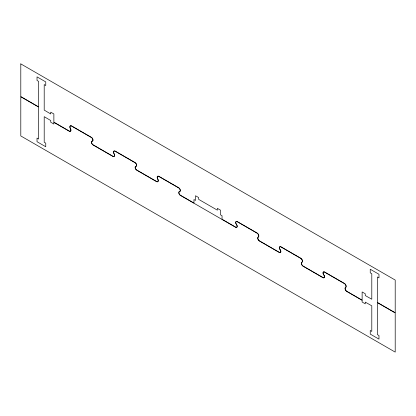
<?xml version="1.0" encoding="UTF-8"?>
<svg xmlns="http://www.w3.org/2000/svg" width="416" height="416" viewBox="0 0 416 416"><rect width="100%" height="100%" fill="white"/><g stroke="black" fill="none" stroke-linecap="round" stroke-linejoin="round"><path stroke-width="0.62" d="M20.8 63.892L20.8 96.59L38.584 106.855L38.584 81.364L37.024 80.465L37.024 76.861L45.76 81.905L45.76 85.509L44.2 84.609L44.2 110.1L50.752 113.968L50.752 112.169L53.872 113.968L53.872 122.169L69.264 131.056A2.2 1.269 60 0 0 70.621 129.158L70.044 127.962A2.418 1.399 60 0 1 71.531 125.876L91.406 137.353A2.267 1.31 60 0 1 92.856 139.246A2.267 1.31 60 0 1 92.643 141.092L91.936 141.414A2.049 1.18 60 0 0 91.749 143.078A2.049 1.18 60 0 0 93.054 144.789L112.928 156.265A2.2 1.269 60 0 0 114.286 154.367L113.708 153.171A2.418 1.399 60 0 1 115.196 151.086L135.07 162.562A2.267 1.31 60 0 1 136.521 164.455A2.267 1.31 60 0 1 136.308 166.301L135.6 166.624A2.049 1.18 60 0 0 135.413 168.288A2.049 1.18 60 0 0 136.718 169.998L156.593 181.475A2.2 1.269 60 0 0 157.95 179.577L157.373 178.381A2.418 1.399 60 0 1 158.86 176.296L178.734 187.772A2.267 1.31 60 0 1 180.185 189.665A2.267 1.31 60 0 1 179.972 191.511L179.265 191.833A2.049 1.18 60 0 0 179.078 193.497A2.049 1.18 60 0 0 180.383 195.208L193.96 203.044L193.96 199.534L195.52 200.434L195.52 195.749L198.64 197.553L198.64 199.352L217.36 210.163L217.36 208.359L220.48 210.163L220.48 214.843L222.04 215.743L222.04 219.258L235.617 227.094A2.049 1.18 60 0 0 236.922 226.897A2.049 1.18 60 0 0 236.735 225.009L236.023 223.87A2.267 1.31 60 0 1 235.815 221.785A2.267 1.31 60 0 1 237.266 221.562L257.14 233.038A2.418 1.399 60 0 1 258.627 236.844L258.05 237.37A2.2 1.269 60 0 0 259.407 240.833L279.282 252.304A2.049 1.18 60 0 0 280.587 252.101A2.049 1.18 60 0 0 280.4 250.219L279.687 249.08A2.267 1.31 60 0 1 279.479 246.995A2.267 1.31 60 0 1 280.93 246.771L300.804 258.248A2.418 1.399 60 0 1 302.292 262.054L301.714 262.579A2.2 1.269 60 0 0 303.072 266.042L322.946 277.514A2.049 1.18 60 0 0 324.251 277.311A2.049 1.18 60 0 0 324.064 275.428L323.352 274.29A2.267 1.31 60 0 1 323.144 272.204A2.267 1.31 60 0 1 324.594 271.981L344.469 283.457A2.418 1.399 60 0 1 345.956 287.264L345.379 287.789A2.2 1.269 60 0 0 346.736 291.252L362.128 300.139L362.128 291.938L365.248 293.743L365.248 295.542L371.8 299.234L371.8 273.749L370.24 272.844L370.24 269.246L378.976 274.29L378.976 277.888L377.416 276.988L377.416 302.479L395.2 312.744L395.2 280.051L20.8 63.892M258.492 236.678L257.915 237.203A2.418 1.399 60 0 0 259.407 241.01L279.282 252.486A2.267 1.31 60 0 0 280.727 252.262A2.267 1.31 60 0 0 280.519 250.177L279.812 249.038A2.049 1.18 60 0 1 279.62 247.156A2.049 1.18 60 0 1 280.93 246.953L300.804 258.424A2.2 1.269 60 0 1 302.156 261.888L301.579 262.413A2.418 1.399 60 0 0 303.072 266.219L322.946 277.696A2.267 1.31 60 0 0 324.392 277.472A2.267 1.31 60 0 0 324.184 275.387L323.476 274.248A2.049 1.18 60 0 1 323.284 272.36A2.049 1.18 60 0 1 324.594 272.163L344.469 283.634A2.2 1.269 60 0 1 345.821 287.097L345.244 287.622A2.418 1.399 60 0 0 346.736 291.429L362.128 300.316L362.128 302.026L365.248 303.831L365.248 302.12L371.8 305.812L371.8 331.391L370.24 330.491L370.24 334.09L378.976 339.134L378.976 335.535L377.416 334.63L377.416 302.661L395.2 312.926L395.2 352.108L20.8 135.949L20.8 96.767L38.584 107.037L38.584 139.012L37.024 138.107L37.024 141.71L45.76 146.754L45.76 143.151L44.2 142.251L44.2 116.672L50.752 120.546L50.752 122.257L53.872 124.056L53.872 122.346L69.264 131.232A2.418 1.399 60 0 0 70.756 129.147L70.179 127.951A2.2 1.269 60 0 1 71.531 126.058L91.406 137.53A2.049 1.18 60 0 1 92.716 139.246A2.049 1.18 60 0 1 92.524 140.91L91.816 141.227A2.267 1.31 60 0 0 91.608 143.073A2.267 1.31 60 0 0 93.054 144.971L112.928 156.442A2.418 1.399 60 0 0 114.421 154.357L113.844 153.161A2.2 1.269 60 0 1 115.196 151.268L135.07 162.739A2.049 1.18 60 0 1 136.38 164.455A2.049 1.18 60 0 1 136.188 166.119L135.481 166.436A2.267 1.31 60 0 0 135.273 168.282A2.267 1.31 60 0 0 136.718 170.18L156.593 181.652A2.418 1.399 60 0 0 158.085 179.566L157.508 178.37A2.2 1.269 60 0 1 158.86 176.478L178.734 187.949A2.049 1.18 60 0 1 180.045 189.66A2.049 1.18 60 0 1 179.852 191.329L179.145 191.646A2.267 1.31 60 0 0 178.937 193.492A2.267 1.31 60 0 0 180.383 195.39L235.617 227.276A2.267 1.31 60 0 0 237.063 227.053A2.267 1.31 60 0 0 236.855 224.968L236.148 223.829A2.049 1.18 60 0 1 235.955 221.946A2.049 1.18 60 0 1 237.266 221.744L257.14 233.215A2.2 1.269 60 0 1 258.492 236.678"/></g></svg>
